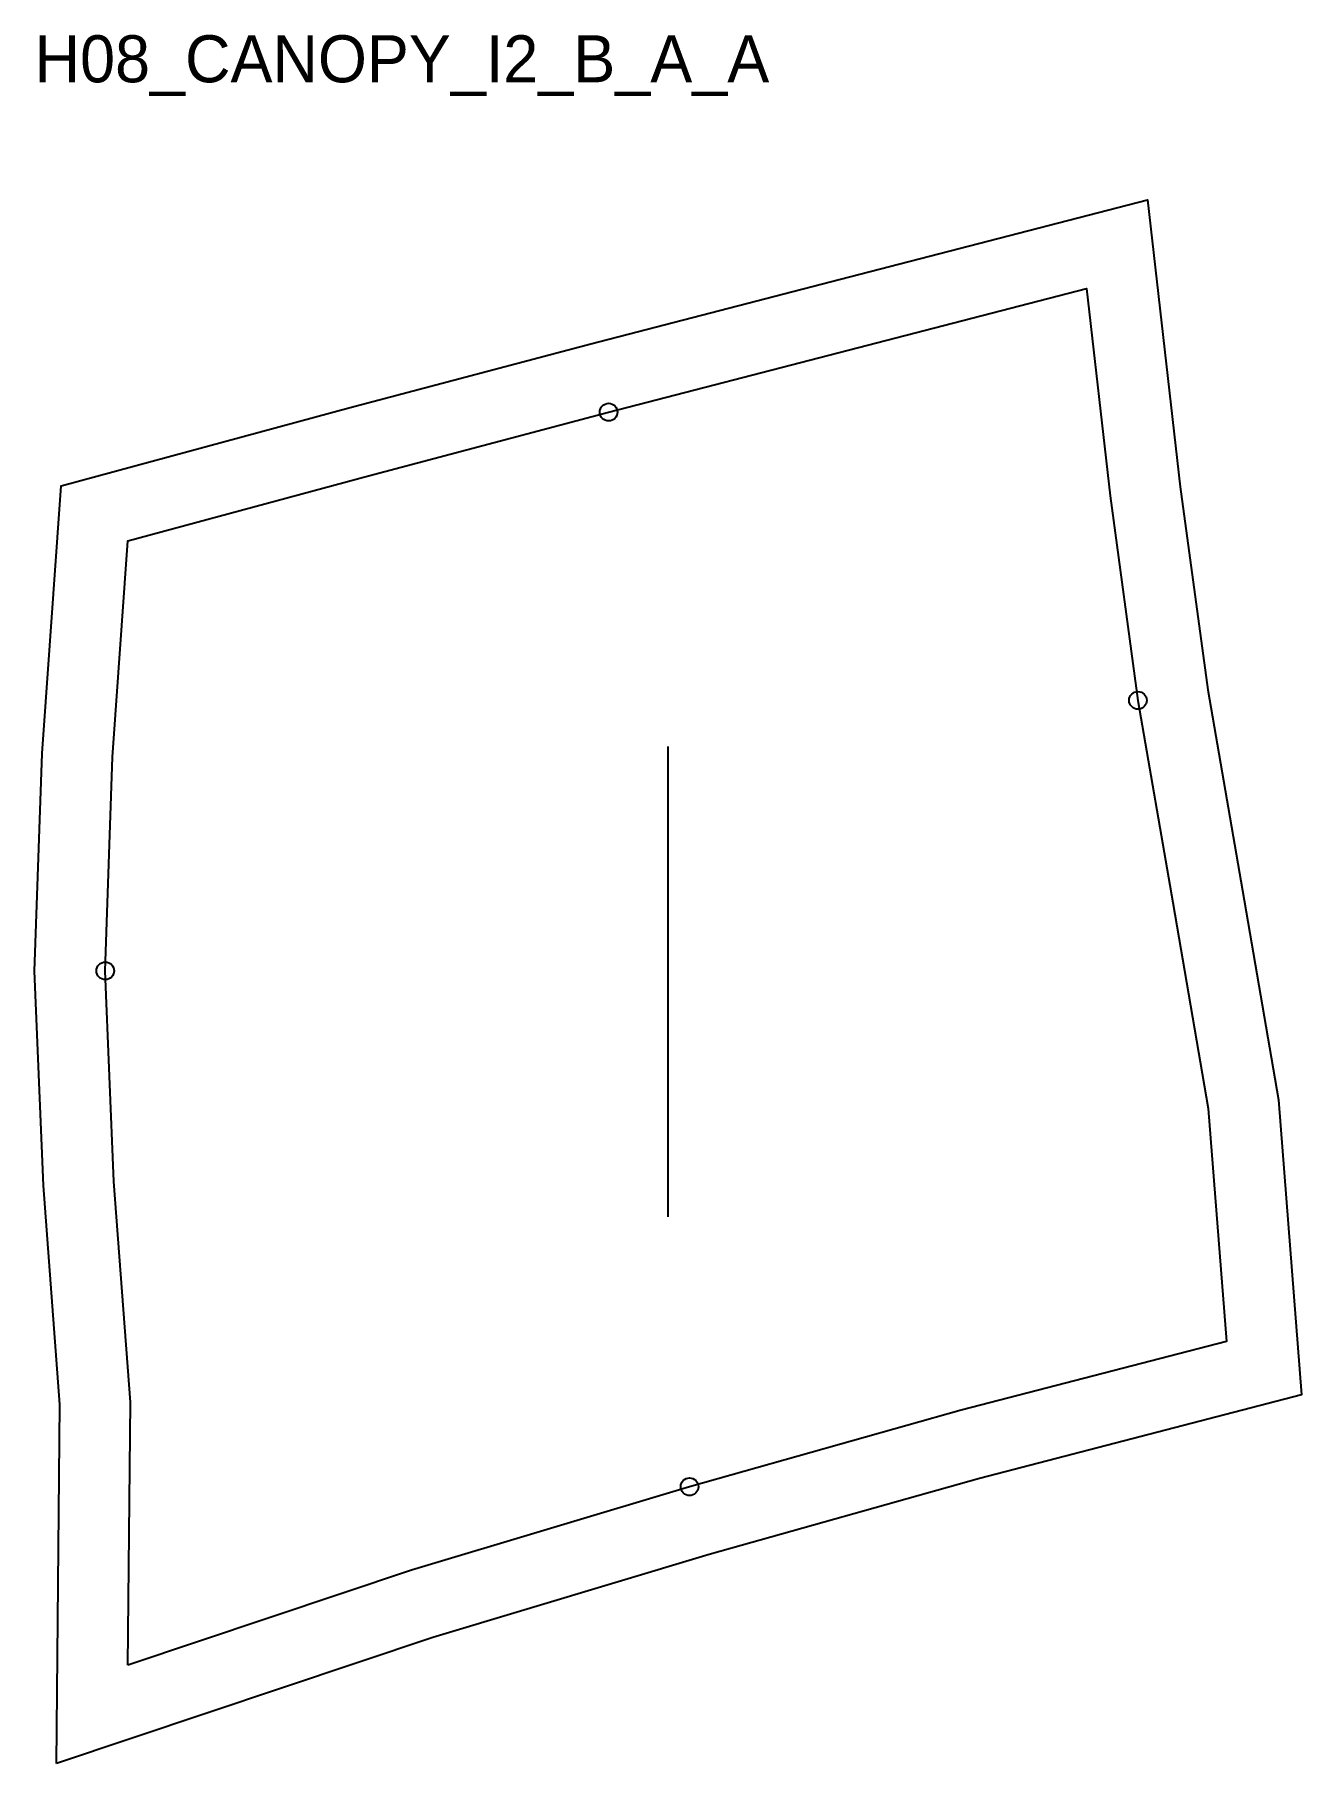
# Model space of a CAD drawing. Header units: millimetres. Extents: x -16 to 199, y -17 to 277.
import ezdxf

# ---------------------------------------------------------------- set-up
doc = ezdxf.new("R2010")
doc.units = ezdxf.units.MM
for name, color, linetype in [('CUT', 1, 'Continuous'), ('GRAIN', 3, 'Continuous'), ('ID', 7, 'Continuous'), ('NOTCH', 2, 'Continuous'), ('SEAM', 5, 'Continuous')]:
    doc.layers.add(name, color=color, linetype=linetype)

msp = doc.modelspace()

# ---------------------------------------------------------------- linework, layer by layer
at = {"layer": 'CUT'}
msp.add_lwpolyline([(-12.16, -16.73), (-11.58, 44.33), (-14.36, 81.53), (-15.86, 118.02), (-14.59, 155.01), (-11.37, 200.54), (37.8, 213.85), (78.67, 224.68), (119.4, 235.21), (173.3, 249.16), (178.87, 200.35), (183.55, 165.87), (189.46, 131.71), (195.56, 96.13), (199.48, 45.93), (144.76, 31.73), (98.82, 18.81), (51.81, 4.7), (-12.16, -16.73)], close=True, dxfattribs=at)
at = {"layer": 'GRAIN'}
msp.add_line((91.81, 76.22), (91.81, 156.22), dxfattribs=at)
at = {"layer": 'NOTCH'}
for centre in [(81.71, 213.07), (171.69, 164.05), (-3.85, 118.06), (95.47, 30.33)]:
    msp.add_circle(centre, 1.5, dxfattribs=at)
at = {"layer": 'SEAM'}
msp.add_lwpolyline([(0, 0), (0.42, 44.72), (-2.38, 82.22), (-3.85, 118.06), (-2.6, 154.38), (0, 191.19), (40.91, 202.26), (81.71, 213.07), (122.41, 223.59), (162.95, 234.09), (166.97, 198.86), (171.69, 164.05), (177.63, 129.67), (183.64, 94.65), (186.73, 55.02), (141.63, 43.32), (95.47, 30.33), (48.18, 16.14)], close=True, dxfattribs=at)

# ---------------------------------------------------------------- texts
at = {"layer": 'ID'}
msp.add_text('H08_CANOPY_I2_B_A_A', height=8, dxfattribs=at).set_placement((-15.86, 269.16))

doc.saveas('drawing.dxf')
